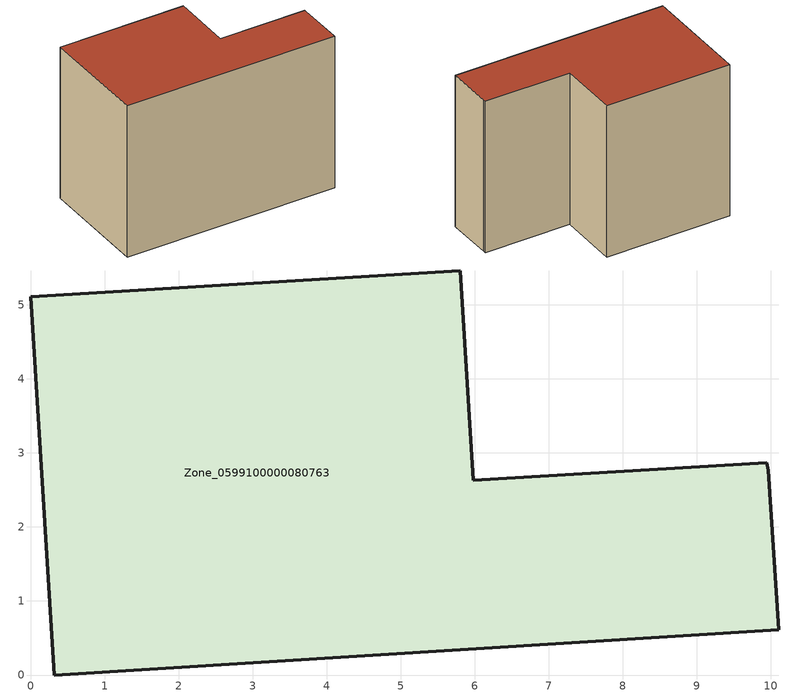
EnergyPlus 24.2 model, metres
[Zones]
Zone_0599100000080763
 floor ground (C_G): 9.95,2.87 9.96,2.77 10.11,0.61 0.32,0 0,5.11 5.8,5.46 5.98,2.63 z0
 wall outside (C_F): 0.32,0 10.11,0.61 9.96,2.77 9.95,2.87 5.98,2.63 5.8,5.46 0,5.11 0.32,0 z0:7.25
 roof outside (C_R): 9.96,2.77 9.95,2.87 5.98,2.63 5.8,5.46 0,5.11 0.32,0 10.11,0.61 z7.25
[BUILDING]
Pand.0599100000080763: North Axis=0; Terrain=City; Loads Convergence Tolerance Value=0.04; Temperature Convergence Tolerance Value=0.4; Solar Distribution=FullExterior; Maximum Number of Warmup Days=25; Minimum Number of Warmup Days=1
[Site:Location]
Rotterdam.The.Hague.AP_ZH_NLD Design_Conditions: Latitude=51.96; Longitude=4.45; Time Zone=1; Elevation=-4.5
[SITE:GROUNDTEMPERATURE:BUILDINGSURFACE]
18, 18, 18, 18, 18, 18, 18, 18, 18, 18, 18, 18
[MATERIAL] Thermal Absorptance=0.9; Solar Absorptance=0.7; Visible Absorptance=0.7
Name | Roughness | Thickness | Conductivity | Density | Specific Heat
G.TI.1946 | MediumSmooth | 0.15 | 1 | 540 | 1210
F.TI.1946 | Rough | 0.3 | 0.857143 | 1920 | 840
R.TI.1946 | MediumRough | 0.2 | 0.1 | 1500 | 1000
[CONSTRUCTION]
C_G: G.TI.1946
C_F: F.TI.1946
C_R: R.TI.1946
[ZONE]
Zone_0599100000080763: Type=1; Multiplier=1; Ceiling Height=Autocalculate; Volume=Autocalculate; Floor Area=autocalculate; Part of Total Floor Area=Yes
[ZONEINFILTRATION:DESIGNFLOWRATE]
Infil_Zone_0599100000080763: Zone or ZoneList or Space or SpaceList=Zone_0599100000080763; Schedule=AlwaysOn; Design Flow Rate Calculation Method=Flow/Area; Flow Rate per Floor Area=0.003; Constant Term Coefficient=1; Temperature Term Coefficient=0; Velocity Term Coefficient=0; Velocity Squared Term Coefficient=0
[HVACTEMPLATE:ZONE:IDEALLOADSAIRSYSTEM]
Zone_0599100000080763: Maximum Heating Supply Air Temperature=50; Minimum Cooling Supply Air Temperature=13; Maximum Heating Supply Air Humidity Ratio=0.0156; Minimum Cooling Supply Air Humidity Ratio=0.0077; Heating Limit=NoLimit; Cooling Limit=NoLimit; Dehumidification Control Type=ConstantSensibleHeatRatio; Cooling Sensible Heat Ratio=0.7; Dehumidification Setpoint=60; Humidification Control Type=None; Humidification Setpoint=30; Outdoor Air Method=None; Outdoor Air Flow Rate per Person=0.00944; Outdoor Air Flow Rate per Zone Floor Area=0; Outdoor Air Flow Rate per Zone=0; Demand Controlled Ventilation Type=None; Outdoor Air Economizer Type=NoEconomizer; Heat Recovery Type=None; Sensible Heat Recovery Effectiveness=0.7; Latent Heat Recovery Effectiveness=0.65
[ZONECONTROL:THERMOSTAT]
ThermostatControl_Zone_0599100000080763: Zone or ZoneList=Zone_0599100000080763; Control Type Schedule=DualSetpointControlType; Control 1=Thermostat_Zone_0599100000080763; Temperature Difference Between Cutout And Setpoint=0
[THERMOSTATSETPOINT:DUALSETPOINT]
Thermostat_Zone_0599100000080763: Heating Setpoint Temperature Schedule=HeatingSetpoint_Zone_0599100000080763; Cooling Setpoint Temperature Schedule=CoolingSetpoint_Zone_0599100000080763
[SCHEDULE:COMPACT]
HeatingSetpoint_Zone_0599100000080763: Through: 12/31, For: AllDays, Until: 24:00, 21
CoolingSetpoint_Zone_0599100000080763: Through: 12/31, For: AllDays, Until: 24:00, 24
DualSetpointControlType: Through: 12/31, For: AllDays, Until: 24:00, 4
AlwaysOn: Through: 12/31, For: AllDays, Until: 24:00, 1
